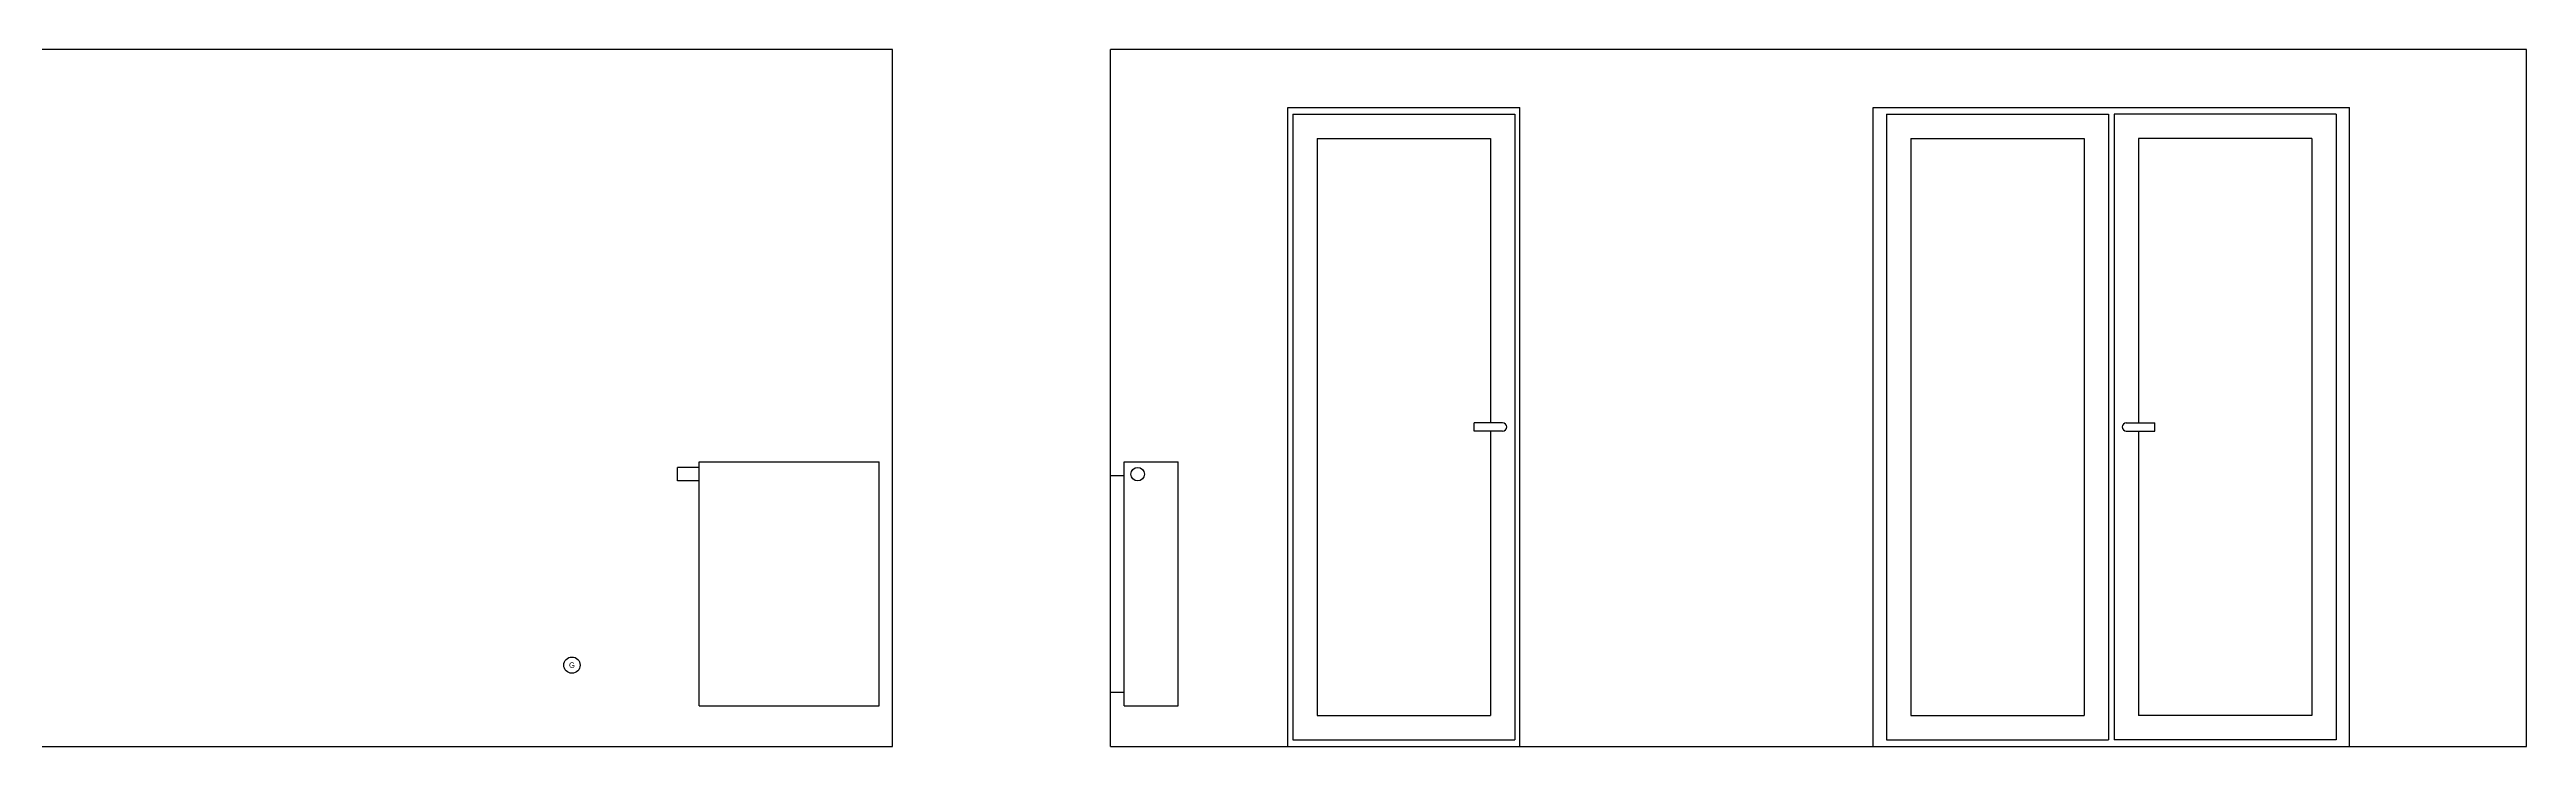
# Model space of a CAD drawing. Header units: millimetres. Extents: x 12 to 4621, y 1861 to 4393.
# Drawn here: x 1201 to 2116, y 2876 to 3133 of the extents above; entities that cross this region are included whole.
import ezdxf

# ---------------------------------------------------------------- set-up
doc = ezdxf.new("R2010")
doc.units = ezdxf.units.MM

# ---------------------------------------------------------------- blocks, each defined once
blk = doc.blocks.new('Z$W@#22704')
blk.add_circle((3, 3), 3)
at = {"insert": (3, 3), "char_height": 2, "width": 3.9163, "attachment_point": 5}
blk.add_mtext('{\\fArial|b0|i0|c238|p0;G}', dxfattribs=at)

msp = doc.modelspace()

# ---------------------------------------------------------------- linework, layer by layer
for p, q in [((1512.23, 3133.38), (905.83, 3133.38)), ((1512.23, 2876.18), (1512.23, 3133.38)), ((1592.75, 2876.18), (1592.75, 3133.38)), ((2115.65, 3133.38), (1592.75, 3133.38)), ((2115.65, 2876.18), (2115.65, 3133.38)), ((1658.25, 2876.18), (1658.25, 3111.98)), ((1658.25, 3111.98), (1743.85, 3111.98)), ((1743.85, 2876.18), (1743.85, 3111.98)), ((1874.35, 2876.18), (1874.35, 3111.98)), ((1874.35, 3111.98), (2050.35, 3111.98)), ((2050.35, 2876.18), (2050.35, 3111.98)), ((1660.05, 3109.58), (1660.05, 2878.58)), ((1660.05, 3109.58), (1742.05, 3109.58)), ((1742.05, 3109.58), (1742.05, 2878.58)), ((1879.35, 3109.58), (1879.35, 2878.58)), ((1879.35, 3109.58), (1961.35, 3109.58)), ((1961.35, 3109.58), (1961.35, 2878.58)), ((1963.35, 3109.58), (1963.35, 2878.58)), ((2045.35, 3109.58), (1963.35, 3109.58)), ((2045.35, 3109.58), (2045.35, 2878.58)), ((1669.05, 3100.58), (1733.05, 3100.58)), ((1669.05, 3100.58), (1669.05, 2887.58)), ((1733.05, 3100.58), (1733.05, 2995.58)), ((1888.35, 3100.58), (1952.35, 3100.58)), ((1888.35, 3100.58), (1888.35, 2887.58)), ((1952.35, 3100.58), (1952.35, 2887.58)), ((1972.35, 3100.58), (1972.35, 2995.58)), ((2036.35, 3100.58), (1972.35, 3100.58)), ((2036.35, 3100.58), (2036.35, 2887.58)), ((1727.05, 2992.58), (1727.05, 2995.58)), ((1737.55, 2995.58), (1727.05, 2995.58)), ((1737.55, 2992.58), (1727.05, 2992.58)), ((1733.05, 2992.58), (1733.05, 2887.58)), ((1967.85, 2995.58), (1978.35, 2995.58)), ((1967.85, 2992.58), (1978.35, 2992.58)), ((1972.35, 2992.58), (1972.35, 2887.58)), ((1978.35, 2992.58), (1978.35, 2995.58)), ((1440.83, 2979.18), (1432.83, 2979.18)), ((1432.83, 2974.18), (1432.83, 2979.18)), ((1440.83, 2974.18), (1432.83, 2974.18)), ((1440.83, 2891.18), (1440.83, 2981.18)), ((1440.83, 2981.18), (1507.23, 2981.18)), ((1507.23, 2891.18), (1507.23, 2981.18)), ((1592.75, 2976.18), (1597.75, 2976.18)), ((1597.75, 2981.18), (1617.75, 2981.18)), ((1597.75, 2891.18), (1597.75, 2981.18)), ((1617.75, 2891.18), (1617.75, 2981.18)), ((1440.83, 2891.18), (1507.23, 2891.18)), ((1592.75, 2896.18), (1597.75, 2896.18)), ((1597.75, 2891.18), (1617.75, 2891.18)), ((1669.05, 2887.58), (1733.05, 2887.58)), ((1888.35, 2887.58), (1952.35, 2887.58)), ((2036.35, 2887.58), (1972.35, 2887.58)), ((905.83, 2876.18), (1512.23, 2876.18)), ((1592.75, 2876.18), (2115.65, 2876.18)), ((1660.05, 2878.58), (1742.05, 2878.58)), ((1879.35, 2878.58), (1961.35, 2878.58)), ((2045.35, 2878.58), (1963.35, 2878.58))]:
    msp.add_line(p, q)
msp.add_circle((1602.75, 2976.68), 2.5)
for centre, start, end in [((1737.55, 2994.08), 270, 90), ((1967.85, 2994.08), 90, 270)]:
    msp.add_arc(centre, 1.5, start, end)

# ---------------------------------------------------------------- block references
msp.add_blockref('Z$W@#22704', (1390.83, 2903.18))

doc.saveas('drawing.dxf')
